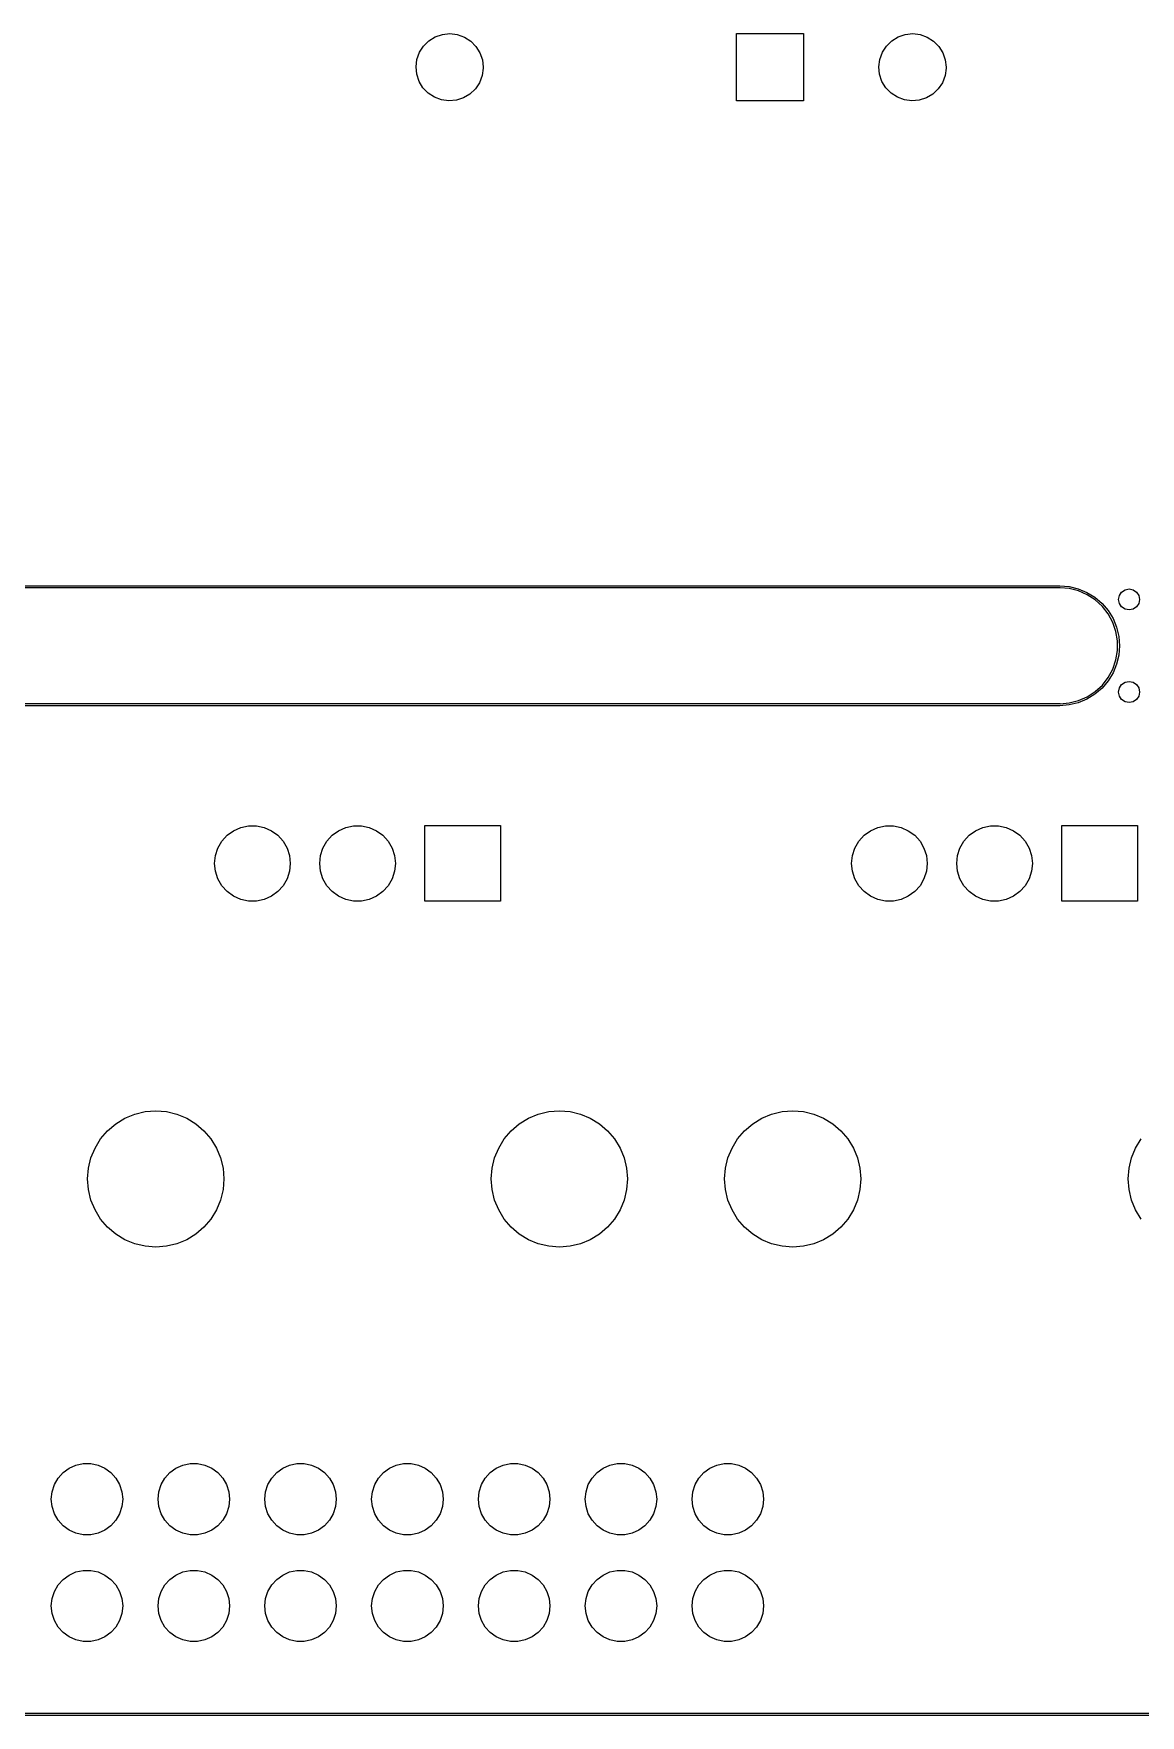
# Model space of a CAD drawing. Extents: x 0.3 to 11.5, y -8.2 to 3.2.
# Drawn here: x 5.429 to 6.465, y -4.433 to -2.859 of the extents above; entities that cross this region are included whole.
import ezdxf

# ---------------------------------------------------------------- set-up
doc = ezdxf.new("R2010")
doc.units = 0
doc.header["$MEASUREMENT"] = 0
doc.layers.add('BLACK', color=7, linetype='CONTINUOUS')

msp = doc.modelspace()

# ---------------------------------------------------------------- linework, layer by layer
at = {"layer": 'BLACK', "linetype": 'CONTINUOUS'}
for p, q in [((5.79892, -2.86613), (5.8049, -2.86245)), ((5.8049, -2.86245), (5.81155, -2.86018)), ((5.81155, -2.86018), (5.81853, -2.85945)), ((5.81853, -2.85945), (5.8255, -2.86028)), ((5.8255, -2.86028), (5.83212, -2.86264)), ((5.83212, -2.86264), (5.83805, -2.8664)), ((6.08681, -2.92244), (6.08681, -2.85945)), ((6.08681, -2.85945), (6.14981, -2.85945)), ((6.14981, -2.85945), (6.14981, -2.92244)), ((6.23238, -2.86613), (6.23837, -2.86245)), ((6.23837, -2.86245), (6.24501, -2.86018)), ((6.24501, -2.86018), (6.252, -2.85945)), ((6.252, -2.85945), (6.25897, -2.86028)), ((6.25897, -2.86028), (6.26558, -2.86264)), ((6.26558, -2.86264), (6.27151, -2.8664)), ((5.7877, -2.88354), (5.7901, -2.87694)), ((5.7901, -2.87694), (5.7939, -2.87104)), ((5.7939, -2.87104), (5.79892, -2.86613)), ((5.83805, -2.8664), (5.84299, -2.87138)), ((5.84299, -2.87138), (5.84672, -2.87734)), ((5.84672, -2.87734), (5.84902, -2.88397)), ((6.22116, -2.88354), (6.22356, -2.87694)), ((6.22356, -2.87694), (6.22737, -2.87104)), ((6.22737, -2.87104), (6.23238, -2.86613)), ((6.27151, -2.8664), (6.27646, -2.87138)), ((6.27646, -2.87138), (6.28018, -2.87734)), ((6.28018, -2.87734), (6.28249, -2.88397)), ((5.78682, -2.89051), (5.7877, -2.88354)), ((5.7875, -2.89749), (5.78682, -2.89051)), ((5.84979, -2.89182), (5.84882, -2.89878)), ((5.84902, -2.88397), (5.84981, -2.89094)), ((5.84981, -2.89094), (5.84979, -2.89182)), ((6.22028, -2.89051), (6.22116, -2.88354)), ((6.22097, -2.89749), (6.22028, -2.89051)), ((6.28326, -2.89182), (6.28228, -2.89878)), ((6.28249, -2.88397), (6.28327, -2.89094)), ((6.28327, -2.89094), (6.28326, -2.89182)), ((5.78972, -2.90416), (5.7875, -2.89749)), ((5.79336, -2.91016), (5.78972, -2.90416)), ((5.79823, -2.91521), (5.79336, -2.91016)), ((5.84244, -2.91119), (5.83735, -2.91603)), ((5.84632, -2.90534), (5.84244, -2.91119)), ((5.84882, -2.89878), (5.84632, -2.90534)), ((6.22318, -2.90416), (6.22097, -2.89749)), ((6.22682, -2.91016), (6.22318, -2.90416)), ((6.2317, -2.91521), (6.22682, -2.91016)), ((6.2759, -2.91119), (6.27082, -2.91603)), ((6.27979, -2.90534), (6.2759, -2.91119)), ((6.28228, -2.89878), (6.27979, -2.90534)), ((5.80411, -2.91906), (5.79823, -2.91521)), ((5.81069, -2.92151), (5.80411, -2.91906)), ((5.81765, -2.92243), (5.81069, -2.92151)), ((5.82464, -2.9218), (5.81765, -2.92243)), ((5.83132, -2.91963), (5.82464, -2.9218)), ((5.83735, -2.91603), (5.83132, -2.91963)), ((6.14981, -2.92244), (6.08681, -2.92244)), ((6.23757, -2.91906), (6.2317, -2.91521)), ((6.24416, -2.92151), (6.23757, -2.91906)), ((6.25112, -2.92243), (6.24416, -2.92151)), ((6.25811, -2.9218), (6.25112, -2.92243)), ((6.26479, -2.91963), (6.25811, -2.9218)), ((6.27082, -2.91603), (6.26479, -2.91963)), ((4.925, -3.37618), (6.38957, -3.37618)), ((6.38957, -3.37815), (4.925, -3.37815)), ((6.38957, -3.37618), (6.39835, -3.37687)), ((6.38994, -3.378), (6.38957, -3.37815)), ((6.39851, -3.3787), (6.38994, -3.378)), ((6.39835, -3.37687), (6.40691, -3.37893)), ((6.40721, -3.38091), (6.39851, -3.3787)), ((6.40691, -3.37893), (6.41504, -3.3823)), ((6.41542, -3.38451), (6.40721, -3.38091)), ((6.41504, -3.3823), (6.42255, -3.3869)), ((6.44544, -3.38521), (6.44757, -3.38202)), ((6.44757, -3.38202), (6.45076, -3.37988)), ((6.45076, -3.37988), (6.45453, -3.37913)), ((6.45453, -3.37913), (6.4583, -3.37988)), ((6.4583, -3.37988), (6.46149, -3.38202)), ((6.46149, -3.38202), (6.46362, -3.38521)), ((6.42293, -3.38942), (6.41542, -3.38451)), ((6.42255, -3.3869), (6.42924, -3.39261)), ((6.42953, -3.39549), (6.42293, -3.38942)), ((6.42924, -3.39261), (6.43496, -3.39931)), ((6.43505, -3.40257), (6.42953, -3.39549)), ((6.43496, -3.39931), (6.43956, -3.40681)), ((6.44469, -3.38898), (6.44544, -3.38521)), ((6.44544, -3.39274), (6.44469, -3.38898)), ((6.44757, -3.39594), (6.44544, -3.39274)), ((6.45076, -3.39807), (6.44757, -3.39594)), ((6.45453, -3.39882), (6.45076, -3.39807)), ((6.4583, -3.39807), (6.45453, -3.39882)), ((6.46149, -3.39594), (6.4583, -3.39807)), ((6.46362, -3.39274), (6.46149, -3.39594)), ((6.46362, -3.38521), (6.46437, -3.38898)), ((6.46437, -3.38898), (6.46362, -3.39274)), ((6.43932, -3.41046), (6.43505, -3.40257)), ((6.44223, -3.41895), (6.43932, -3.41046)), ((6.43956, -3.40681), (6.44293, -3.41495)), ((6.44293, -3.41495), (6.44498, -3.42351)), ((6.4437, -3.4278), (6.44223, -3.41895)), ((6.4437, -3.43677), (6.4437, -3.4278)), ((6.44498, -3.42351), (6.44567, -3.43228)), ((6.43932, -3.4541), (6.44223, -3.44562)), ((6.44223, -3.44562), (6.4437, -3.43677)), ((6.44498, -3.44106), (6.44293, -3.44962)), ((6.44567, -3.43228), (6.44498, -3.44106)), ((6.42953, -3.46907), (6.43505, -3.46199)), ((6.43956, -3.45775), (6.43496, -3.46526)), ((6.43505, -3.46199), (6.43932, -3.4541)), ((6.44293, -3.44962), (6.43956, -3.45775)), ((6.42255, -3.47767), (6.41504, -3.48227)), ((6.41542, -3.48006), (6.42293, -3.47515)), ((6.42924, -3.47195), (6.42255, -3.47767)), ((6.42293, -3.47515), (6.42953, -3.46907)), ((6.43496, -3.46526), (6.42924, -3.47195)), ((6.44469, -3.47559), (6.44544, -3.47182)), ((6.44544, -3.47936), (6.44469, -3.47559)), ((6.44544, -3.47182), (6.44757, -3.46863)), ((6.44757, -3.46863), (6.45076, -3.4665)), ((6.45076, -3.4665), (6.45453, -3.46575)), ((6.45453, -3.46575), (6.4583, -3.4665)), ((6.4583, -3.4665), (6.46149, -3.46863)), ((6.46149, -3.46863), (6.46362, -3.47182)), ((6.46362, -3.47182), (6.46437, -3.47559)), ((6.46437, -3.47559), (6.46362, -3.47936)), ((4.925, -3.48642), (6.38957, -3.48642)), ((6.38957, -3.48839), (4.925, -3.48839)), ((6.38957, -3.48642), (6.38994, -3.48657)), ((6.39835, -3.4877), (6.38957, -3.48839)), ((6.38994, -3.48657), (6.39851, -3.48586)), ((6.40691, -3.48564), (6.39835, -3.4877)), ((6.39851, -3.48586), (6.40721, -3.48366)), ((6.41504, -3.48227), (6.40691, -3.48564)), ((6.40721, -3.48366), (6.41542, -3.48006)), ((6.44757, -3.48255), (6.44544, -3.47936)), ((6.45076, -3.48468), (6.44757, -3.48255)), ((6.45453, -3.48543), (6.45076, -3.48468)), ((6.4583, -3.48468), (6.45453, -3.48543)), ((6.46149, -3.48255), (6.4583, -3.48468)), ((6.46362, -3.47936), (6.46149, -3.48255)), ((5.61595, -3.60534), (5.62272, -3.60232)), ((5.62272, -3.60232), (5.62996, -3.60078)), ((5.62996, -3.60078), (5.63737, -3.60078)), ((5.63737, -3.60078), (5.64461, -3.60232)), ((5.64461, -3.60232), (5.65138, -3.60534)), ((5.71437, -3.60534), (5.72114, -3.60232)), ((5.72114, -3.60232), (5.72839, -3.60078)), ((5.72839, -3.60078), (5.73579, -3.60078)), ((5.73579, -3.60078), (5.74304, -3.60232)), ((5.74304, -3.60232), (5.74981, -3.60534)), ((5.79508, -3.67146), (5.79508, -3.60059)), ((5.79508, -3.60059), (5.86595, -3.60059)), ((5.86595, -3.60059), (5.86595, -3.67146)), ((6.21241, -3.60534), (6.21917, -3.60232)), ((6.21917, -3.60232), (6.22642, -3.60078)), ((6.22642, -3.60078), (6.23383, -3.60078)), ((6.23383, -3.60078), (6.24107, -3.60232)), ((6.24107, -3.60232), (6.24784, -3.60534)), ((6.31083, -3.60534), (6.3176, -3.60232)), ((6.3176, -3.60232), (6.32484, -3.60078)), ((6.32484, -3.60078), (6.33225, -3.60078)), ((6.33225, -3.60078), (6.3395, -3.60232)), ((6.3395, -3.60232), (6.34626, -3.60534)), ((6.39154, -3.67146), (6.39154, -3.60059)), ((6.39154, -3.60059), (6.46241, -3.60059)), ((6.46241, -3.60059), (6.46241, -3.67146)), ((5.6013, -3.62161), (5.605, -3.6152)), ((5.605, -3.6152), (5.60996, -3.60969)), ((5.60996, -3.60969), (5.61595, -3.60534)), ((5.65138, -3.60534), (5.65737, -3.60969)), ((5.65737, -3.60969), (5.66233, -3.6152)), ((5.66233, -3.6152), (5.66604, -3.62161)), ((5.69972, -3.62161), (5.70342, -3.6152)), ((5.70342, -3.6152), (5.70838, -3.60969)), ((5.70838, -3.60969), (5.71437, -3.60534)), ((5.74981, -3.60534), (5.7558, -3.60969)), ((5.7558, -3.60969), (5.76076, -3.6152)), ((5.76076, -3.6152), (5.76446, -3.62161)), ((6.19775, -3.62161), (6.20146, -3.6152)), ((6.20146, -3.6152), (6.20641, -3.60969)), ((6.20641, -3.60969), (6.21241, -3.60534)), ((6.24784, -3.60534), (6.25383, -3.60969)), ((6.25383, -3.60969), (6.25879, -3.6152)), ((6.25879, -3.6152), (6.26249, -3.62161)), ((6.29618, -3.62161), (6.29988, -3.6152)), ((6.29988, -3.6152), (6.30484, -3.60969)), ((6.30484, -3.60969), (6.31083, -3.60534)), ((6.34626, -3.60534), (6.35226, -3.60969)), ((6.35226, -3.60969), (6.35721, -3.6152)), ((6.35721, -3.6152), (6.36092, -3.62161)), ((5.59823, -3.63602), (5.59901, -3.62866)), ((5.59901, -3.62866), (5.6013, -3.62161)), ((5.66604, -3.62161), (5.66832, -3.62866)), ((5.66832, -3.62866), (5.6691, -3.63602)), ((5.69666, -3.63602), (5.69743, -3.62866)), ((5.69743, -3.62866), (5.69972, -3.62161)), ((5.76446, -3.62161), (5.76675, -3.62866)), ((5.76675, -3.62866), (5.76752, -3.63602)), ((6.19469, -3.63602), (6.19546, -3.62866)), ((6.19546, -3.62866), (6.19775, -3.62161)), ((6.26249, -3.62161), (6.26478, -3.62866)), ((6.26478, -3.62866), (6.26556, -3.63602)), ((6.29311, -3.63602), (6.29389, -3.62866)), ((6.29389, -3.62866), (6.29618, -3.62161)), ((6.36092, -3.62161), (6.36321, -3.62866)), ((6.36321, -3.62866), (6.36398, -3.63602)), ((5.59901, -3.64339), (5.59823, -3.63602)), ((5.6013, -3.65044), (5.59901, -3.64339)), ((5.605, -3.65685), (5.6013, -3.65044)), ((5.66604, -3.65044), (5.66233, -3.65685)), ((5.66832, -3.64339), (5.66604, -3.65044)), ((5.6691, -3.63602), (5.66832, -3.64339)), ((5.69743, -3.64339), (5.69666, -3.63602)), ((5.69972, -3.65044), (5.69743, -3.64339)), ((5.70342, -3.65685), (5.69972, -3.65044)), ((5.76446, -3.65044), (5.76076, -3.65685)), ((5.76675, -3.64339), (5.76446, -3.65044)), ((5.76752, -3.63602), (5.76675, -3.64339)), ((6.19546, -3.64339), (6.19469, -3.63602)), ((6.19775, -3.65044), (6.19546, -3.64339)), ((6.20146, -3.65685), (6.19775, -3.65044)), ((6.26249, -3.65044), (6.25879, -3.65685)), ((6.26478, -3.64339), (6.26249, -3.65044)), ((6.26556, -3.63602), (6.26478, -3.64339)), ((6.29389, -3.64339), (6.29311, -3.63602)), ((6.29618, -3.65044), (6.29389, -3.64339)), ((6.29988, -3.65685), (6.29618, -3.65044)), ((6.36092, -3.65044), (6.35721, -3.65685)), ((6.36321, -3.64339), (6.36092, -3.65044)), ((6.36398, -3.63602), (6.36321, -3.64339)), ((5.60996, -3.66236), (5.605, -3.65685)), ((5.61595, -3.66671), (5.60996, -3.66236)), ((5.62272, -3.66972), (5.61595, -3.66671)), ((5.65138, -3.66671), (5.64461, -3.66972)), ((5.65737, -3.66236), (5.65138, -3.66671)), ((5.66233, -3.65685), (5.65737, -3.66236)), ((5.70838, -3.66236), (5.70342, -3.65685)), ((5.71437, -3.66671), (5.70838, -3.66236)), ((5.72114, -3.66972), (5.71437, -3.66671)), ((5.74981, -3.66671), (5.74304, -3.66972)), ((5.7558, -3.66236), (5.74981, -3.66671)), ((5.76076, -3.65685), (5.7558, -3.66236)), ((6.20641, -3.66236), (6.20146, -3.65685)), ((6.21241, -3.66671), (6.20641, -3.66236)), ((6.21917, -3.66972), (6.21241, -3.66671)), ((6.24784, -3.66671), (6.24107, -3.66972)), ((6.25383, -3.66236), (6.24784, -3.66671)), ((6.25879, -3.65685), (6.25383, -3.66236)), ((6.30484, -3.66236), (6.29988, -3.65685)), ((6.31083, -3.66671), (6.30484, -3.66236)), ((6.3176, -3.66972), (6.31083, -3.66671)), ((6.34626, -3.66671), (6.3395, -3.66972)), ((6.35226, -3.66236), (6.34626, -3.66671)), ((6.35721, -3.65685), (6.35226, -3.66236)), ((5.62996, -3.67126), (5.62272, -3.66972)), ((5.63737, -3.67126), (5.62996, -3.67126)), ((5.64461, -3.66972), (5.63737, -3.67126)), ((5.72839, -3.67126), (5.72114, -3.66972)), ((5.73579, -3.67126), (5.72839, -3.67126)), ((5.74304, -3.66972), (5.73579, -3.67126)), ((5.86595, -3.67146), (5.79508, -3.67146)), ((6.22642, -3.67126), (6.21917, -3.66972)), ((6.23383, -3.67126), (6.22642, -3.67126)), ((6.24107, -3.66972), (6.23383, -3.67126)), ((6.32484, -3.67126), (6.3176, -3.66972)), ((6.33225, -3.67126), (6.32484, -3.67126)), ((6.3395, -3.66972), (6.33225, -3.67126)), ((6.46241, -3.67146), (6.39154, -3.67146)), ((5.51416, -3.87447), (5.52341, -3.87064)), ((5.52341, -3.87064), (5.53314, -3.8683)), ((5.53314, -3.8683), (5.54311, -3.86752)), ((5.54311, -3.86752), (5.55309, -3.8683)), ((5.55309, -3.8683), (5.56282, -3.87064)), ((5.56282, -3.87064), (5.57207, -3.87447)), ((5.89211, -3.87447), (5.90136, -3.87064)), ((5.90136, -3.87064), (5.91109, -3.8683)), ((5.91109, -3.8683), (5.92107, -3.86752)), ((5.92107, -3.86752), (5.93104, -3.8683)), ((5.93104, -3.8683), (5.94078, -3.87064)), ((5.94078, -3.87064), (5.95002, -3.87447)), ((6.11062, -3.87447), (6.11986, -3.87064)), ((6.11986, -3.87064), (6.12959, -3.8683)), ((6.12959, -3.8683), (6.13957, -3.86752)), ((6.13957, -3.86752), (6.14955, -3.8683)), ((6.14955, -3.8683), (6.15928, -3.87064)), ((6.15928, -3.87064), (6.16853, -3.87447)), ((5.49152, -3.89381), (5.49802, -3.8862)), ((5.49802, -3.8862), (5.50563, -3.8797)), ((5.50563, -3.8797), (5.51416, -3.87447)), ((5.57207, -3.87447), (5.5806, -3.8797)), ((5.5806, -3.8797), (5.58821, -3.8862)), ((5.58821, -3.8862), (5.59471, -3.89381)), ((5.86947, -3.89381), (5.87597, -3.8862)), ((5.87597, -3.8862), (5.88358, -3.8797)), ((5.88358, -3.8797), (5.89211, -3.87447)), ((5.95002, -3.87447), (5.95856, -3.8797)), ((5.95856, -3.8797), (5.96617, -3.8862)), ((5.96617, -3.8862), (5.97267, -3.89381)), ((6.08797, -3.89381), (6.09447, -3.8862)), ((6.09447, -3.8862), (6.10208, -3.8797)), ((6.10208, -3.8797), (6.11062, -3.87447)), ((6.16853, -3.87447), (6.17706, -3.8797)), ((6.17706, -3.8797), (6.18467, -3.8862)), ((6.18467, -3.8862), (6.19117, -3.89381)), ((5.48246, -3.91159), (5.48629, -3.90234)), ((5.48629, -3.90234), (5.49152, -3.89381)), ((5.59471, -3.89381), (5.59994, -3.90234)), ((5.59994, -3.90234), (5.60377, -3.91159)), ((5.86041, -3.91159), (5.86424, -3.90234)), ((5.86424, -3.90234), (5.86947, -3.89381)), ((5.97267, -3.89381), (5.97789, -3.90234)), ((5.97789, -3.90234), (5.98172, -3.91159)), ((6.07891, -3.91159), (6.08274, -3.90234)), ((6.08274, -3.90234), (6.08797, -3.89381)), ((6.19117, -3.89381), (6.1964, -3.90234)), ((6.1964, -3.90234), (6.20023, -3.91159)), ((6.45687, -3.91159), (6.4607, -3.90234)), ((6.4607, -3.90234), (6.46592, -3.89381)), ((5.48012, -3.92132), (5.48246, -3.91159)), ((5.60377, -3.91159), (5.60611, -3.92132)), ((5.85807, -3.92132), (5.86041, -3.91159)), ((5.98172, -3.91159), (5.98406, -3.92132)), ((6.07658, -3.92132), (6.07891, -3.91159)), ((6.20023, -3.91159), (6.20257, -3.92132)), ((6.45453, -3.92132), (6.45687, -3.91159)), ((5.47933, -3.9313), (5.48012, -3.92132)), ((5.48012, -3.94128), (5.47933, -3.9313)), ((5.60611, -3.92132), (5.60689, -3.9313)), ((5.60689, -3.9313), (5.60611, -3.94128)), ((5.85729, -3.9313), (5.85807, -3.92132)), ((5.85807, -3.94128), (5.85729, -3.9313)), ((5.98406, -3.92132), (5.98485, -3.9313)), ((5.98485, -3.9313), (5.98406, -3.94128)), ((6.07579, -3.9313), (6.07658, -3.92132)), ((6.07658, -3.94128), (6.07579, -3.9313)), ((6.20257, -3.92132), (6.20335, -3.9313)), ((6.20335, -3.9313), (6.20257, -3.94128)), ((6.45374, -3.9313), (6.45453, -3.92132)), ((6.45453, -3.94128), (6.45374, -3.9313)), ((5.48246, -3.95101), (5.48012, -3.94128)), ((5.60611, -3.94128), (5.60377, -3.95101)), ((5.86041, -3.95101), (5.85807, -3.94128)), ((5.98406, -3.94128), (5.98172, -3.95101)), ((6.07891, -3.95101), (6.07658, -3.94128)), ((6.20257, -3.94128), (6.20023, -3.95101)), ((6.45687, -3.95101), (6.45453, -3.94128)), ((5.48629, -3.96025), (5.48246, -3.95101)), ((5.49152, -3.96879), (5.48629, -3.96025)), ((5.59994, -3.96025), (5.59471, -3.96879)), ((5.60377, -3.95101), (5.59994, -3.96025)), ((5.86424, -3.96025), (5.86041, -3.95101)), ((5.86947, -3.96879), (5.86424, -3.96025)), ((5.97789, -3.96025), (5.97267, -3.96879)), ((5.98172, -3.95101), (5.97789, -3.96025)), ((6.08274, -3.96025), (6.07891, -3.95101)), ((6.08797, -3.96879), (6.08274, -3.96025)), ((6.1964, -3.96025), (6.19117, -3.96879)), ((6.20023, -3.95101), (6.1964, -3.96025)), ((6.4607, -3.96025), (6.45687, -3.95101)), ((6.46592, -3.96879), (6.4607, -3.96025)), ((5.49802, -3.9764), (5.49152, -3.96879)), ((5.50563, -3.9829), (5.49802, -3.9764)), ((5.58821, -3.9764), (5.5806, -3.9829)), ((5.59471, -3.96879), (5.58821, -3.9764)), ((5.87597, -3.9764), (5.86947, -3.96879)), ((5.88358, -3.9829), (5.87597, -3.9764)), ((5.96617, -3.9764), (5.95856, -3.9829)), ((5.97267, -3.96879), (5.96617, -3.9764)), ((6.09447, -3.9764), (6.08797, -3.96879)), ((6.10208, -3.9829), (6.09447, -3.9764)), ((6.18467, -3.9764), (6.17706, -3.9829)), ((6.19117, -3.96879), (6.18467, -3.9764)), ((5.51416, -3.98813), (5.50563, -3.9829)), ((5.52341, -3.99196), (5.51416, -3.98813)), ((5.53314, -3.99429), (5.52341, -3.99196)), ((5.54311, -3.99508), (5.53314, -3.99429)), ((5.55309, -3.99429), (5.54311, -3.99508)), ((5.56282, -3.99196), (5.55309, -3.99429)), ((5.57207, -3.98813), (5.56282, -3.99196)), ((5.5806, -3.9829), (5.57207, -3.98813)), ((5.89211, -3.98813), (5.88358, -3.9829)), ((5.90136, -3.99196), (5.89211, -3.98813)), ((5.91109, -3.99429), (5.90136, -3.99196)), ((5.92107, -3.99508), (5.91109, -3.99429)), ((5.93104, -3.99429), (5.92107, -3.99508)), ((5.94078, -3.99196), (5.93104, -3.99429)), ((5.95002, -3.98813), (5.94078, -3.99196)), ((5.95856, -3.9829), (5.95002, -3.98813)), ((6.11062, -3.98813), (6.10208, -3.9829)), ((6.11986, -3.99196), (6.11062, -3.98813)), ((6.12959, -3.99429), (6.11986, -3.99196)), ((6.13957, -3.99508), (6.12959, -3.99429)), ((6.14955, -3.99429), (6.13957, -3.99508)), ((6.15928, -3.99196), (6.14955, -3.99429)), ((6.16853, -3.98813), (6.15928, -3.99196)), ((6.17706, -3.9829), (6.16853, -3.98813)), ((5.45635, -4.20604), (5.46201, -4.20192)), ((5.46201, -4.20192), (5.4684, -4.19908)), ((5.4684, -4.19908), (5.47525, -4.19762)), ((5.47525, -4.19762), (5.48224, -4.19762)), ((5.48224, -4.19762), (5.48909, -4.19908)), ((5.48909, -4.19908), (5.49548, -4.20192)), ((5.49548, -4.20192), (5.50114, -4.20604)), ((5.55635, -4.20604), (5.56201, -4.20192)), ((5.56201, -4.20192), (5.5684, -4.19908)), ((5.5684, -4.19908), (5.57525, -4.19762)), ((5.57525, -4.19762), (5.58224, -4.19762)), ((5.58224, -4.19762), (5.58909, -4.19908)), ((5.58909, -4.19908), (5.59548, -4.20192)), ((5.59548, -4.20192), (5.60114, -4.20604)), ((5.65635, -4.20604), (5.66201, -4.20192)), ((5.66201, -4.20192), (5.6684, -4.19908)), ((5.6684, -4.19908), (5.67525, -4.19762)), ((5.67525, -4.19762), (5.68224, -4.19762)), ((5.68224, -4.19762), (5.68909, -4.19908)), ((5.68909, -4.19908), (5.69548, -4.20192)), ((5.69548, -4.20192), (5.70114, -4.20604)), ((5.75635, -4.20604), (5.76201, -4.20192)), ((5.76201, -4.20192), (5.7684, -4.19908)), ((5.7684, -4.19908), (5.77525, -4.19762)), ((5.77525, -4.19762), (5.78224, -4.19762)), ((5.78224, -4.19762), (5.78909, -4.19908)), ((5.78909, -4.19908), (5.79548, -4.20192)), ((5.79548, -4.20192), (5.80114, -4.20604)), ((5.85635, -4.20604), (5.86201, -4.20192)), ((5.86201, -4.20192), (5.8684, -4.19908)), ((5.8684, -4.19908), (5.87525, -4.19762)), ((5.87525, -4.19762), (5.88224, -4.19762)), ((5.88224, -4.19762), (5.88909, -4.19908)), ((5.88909, -4.19908), (5.89548, -4.20192)), ((5.89548, -4.20192), (5.90114, -4.20604)), ((5.95635, -4.20604), (5.96201, -4.20192)), ((5.96201, -4.20192), (5.9684, -4.19908)), ((5.9684, -4.19908), (5.97525, -4.19762)), ((5.97525, -4.19762), (5.98224, -4.19762)), ((5.98224, -4.19762), (5.98909, -4.19908)), ((5.98909, -4.19908), (5.99548, -4.20192)), ((5.99548, -4.20192), (6.00114, -4.20604)), ((6.05635, -4.20604), (6.06201, -4.20192)), ((6.06201, -4.20192), (6.0684, -4.19908)), ((6.0684, -4.19908), (6.07525, -4.19762)), ((6.07525, -4.19762), (6.08224, -4.19762)), ((6.08224, -4.19762), (6.08909, -4.19908)), ((6.08909, -4.19908), (6.09548, -4.20192)), ((6.09548, -4.20192), (6.10114, -4.20604)), ((5.44601, -4.22395), (5.44817, -4.21729)), ((5.44817, -4.21729), (5.45167, -4.21124)), ((5.45167, -4.21124), (5.45635, -4.20604)), ((5.50114, -4.20604), (5.50582, -4.21124)), ((5.50582, -4.21124), (5.50932, -4.21729)), ((5.50932, -4.21729), (5.51148, -4.22395)), ((5.54601, -4.22395), (5.54817, -4.21729)), ((5.54817, -4.21729), (5.55167, -4.21124)), ((5.55167, -4.21124), (5.55635, -4.20604)), ((5.60114, -4.20604), (5.60582, -4.21124)), ((5.60582, -4.21124), (5.60932, -4.21729)), ((5.60932, -4.21729), (5.61148, -4.22395)), ((5.64601, -4.22395), (5.64817, -4.21729)), ((5.64817, -4.21729), (5.65167, -4.21124)), ((5.65167, -4.21124), (5.65635, -4.20604)), ((5.70114, -4.20604), (5.70582, -4.21124)), ((5.70582, -4.21124), (5.70932, -4.21729)), ((5.70932, -4.21729), (5.71148, -4.22395)), ((5.74601, -4.22395), (5.74817, -4.21729)), ((5.74817, -4.21729), (5.75167, -4.21124)), ((5.75167, -4.21124), (5.75635, -4.20604)), ((5.80114, -4.20604), (5.80582, -4.21124)), ((5.80582, -4.21124), (5.80932, -4.21729)), ((5.80932, -4.21729), (5.81148, -4.22395)), ((5.84601, -4.22395), (5.84817, -4.21729)), ((5.84817, -4.21729), (5.85167, -4.21124)), ((5.85167, -4.21124), (5.85635, -4.20604)), ((5.90114, -4.20604), (5.90582, -4.21124)), ((5.90582, -4.21124), (5.90932, -4.21729)), ((5.90932, -4.21729), (5.91148, -4.22395)), ((5.94601, -4.22395), (5.94817, -4.21729)), ((5.94817, -4.21729), (5.95167, -4.21124)), ((5.95167, -4.21124), (5.95635, -4.20604)), ((6.00114, -4.20604), (6.00582, -4.21124)), ((6.00582, -4.21124), (6.00932, -4.21729)), ((6.00932, -4.21729), (6.01148, -4.22395)), ((6.04601, -4.22395), (6.04817, -4.21729)), ((6.04817, -4.21729), (6.05167, -4.21124)), ((6.05167, -4.21124), (6.05635, -4.20604)), ((6.10114, -4.20604), (6.10582, -4.21124)), ((6.10582, -4.21124), (6.10932, -4.21729)), ((6.10932, -4.21729), (6.11148, -4.22395)), ((5.44528, -4.23091), (5.44601, -4.22395)), ((5.44601, -4.23786), (5.44528, -4.23091)), ((5.51148, -4.22395), (5.51221, -4.23091)), ((5.51221, -4.23091), (5.51148, -4.23786)), ((5.54528, -4.23091), (5.54601, -4.22395)), ((5.54601, -4.23786), (5.54528, -4.23091)), ((5.61148, -4.22395), (5.61221, -4.23091)), ((5.61221, -4.23091), (5.61148, -4.23786)), ((5.64528, -4.23091), (5.64601, -4.22395)), ((5.64601, -4.23786), (5.64528, -4.23091)), ((5.71148, -4.22395), (5.71221, -4.23091)), ((5.71221, -4.23091), (5.71148, -4.23786)), ((5.74528, -4.23091), (5.74601, -4.22395)), ((5.74601, -4.23786), (5.74528, -4.23091)), ((5.81148, -4.22395), (5.81221, -4.23091)), ((5.81221, -4.23091), (5.81148, -4.23786)), ((5.84528, -4.23091), (5.84601, -4.22395)), ((5.84601, -4.23786), (5.84528, -4.23091)), ((5.91148, -4.22395), (5.91221, -4.23091)), ((5.91221, -4.23091), (5.91148, -4.23786)), ((5.94528, -4.23091), (5.94601, -4.22395)), ((5.94601, -4.23786), (5.94528, -4.23091)), ((6.01148, -4.22395), (6.01221, -4.23091)), ((6.01221, -4.23091), (6.01148, -4.23786)), ((6.04528, -4.23091), (6.04601, -4.22395)), ((6.04601, -4.23786), (6.04528, -4.23091)), ((6.11148, -4.22395), (6.11221, -4.23091)), ((6.11221, -4.23091), (6.11148, -4.23786)), ((5.44817, -4.24452), (5.44601, -4.23786)), ((5.45167, -4.25058), (5.44817, -4.24452)), ((5.50932, -4.24452), (5.50582, -4.25058)), ((5.51148, -4.23786), (5.50932, -4.24452)), ((5.54817, -4.24452), (5.54601, -4.23786)), ((5.55167, -4.25058), (5.54817, -4.24452)), ((5.60932, -4.24452), (5.60582, -4.25058)), ((5.61148, -4.23786), (5.60932, -4.24452)), ((5.64817, -4.24452), (5.64601, -4.23786)), ((5.65167, -4.25058), (5.64817, -4.24452)), ((5.70932, -4.24452), (5.70582, -4.25058)), ((5.71148, -4.23786), (5.70932, -4.24452)), ((5.74817, -4.24452), (5.74601, -4.23786)), ((5.75167, -4.25058), (5.74817, -4.24452)), ((5.80932, -4.24452), (5.80582, -4.25058)), ((5.81148, -4.23786), (5.80932, -4.24452)), ((5.84817, -4.24452), (5.84601, -4.23786)), ((5.85167, -4.25058), (5.84817, -4.24452)), ((5.90932, -4.24452), (5.90582, -4.25058)), ((5.91148, -4.23786), (5.90932, -4.24452)), ((5.94817, -4.24452), (5.94601, -4.23786)), ((5.95167, -4.25058), (5.94817, -4.24452)), ((6.00932, -4.24452), (6.00582, -4.25058)), ((6.01148, -4.23786), (6.00932, -4.24452)), ((6.04817, -4.24452), (6.04601, -4.23786)), ((6.05167, -4.25058), (6.04817, -4.24452)), ((6.10932, -4.24452), (6.10582, -4.25058)), ((6.11148, -4.23786), (6.10932, -4.24452)), ((5.45635, -4.25577), (5.45167, -4.25058)), ((5.46201, -4.25989), (5.45635, -4.25577)), ((5.4684, -4.26273), (5.46201, -4.25989)), ((5.47525, -4.26419), (5.4684, -4.26273)), ((5.48224, -4.26419), (5.47525, -4.26419)), ((5.48909, -4.26273), (5.48224, -4.26419)), ((5.49548, -4.25989), (5.48909, -4.26273)), ((5.50114, -4.25577), (5.49548, -4.25989)), ((5.50582, -4.25058), (5.50114, -4.25577)), ((5.55635, -4.25577), (5.55167, -4.25058)), ((5.56201, -4.25989), (5.55635, -4.25577)), ((5.5684, -4.26273), (5.56201, -4.25989)), ((5.57525, -4.26419), (5.5684, -4.26273)), ((5.58224, -4.26419), (5.57525, -4.26419)), ((5.58909, -4.26273), (5.58224, -4.26419)), ((5.59548, -4.25989), (5.58909, -4.26273)), ((5.60114, -4.25577), (5.59548, -4.25989)), ((5.60582, -4.25058), (5.60114, -4.25577)), ((5.65635, -4.25577), (5.65167, -4.25058)), ((5.66201, -4.25989), (5.65635, -4.25577)), ((5.6684, -4.26273), (5.66201, -4.25989)), ((5.67525, -4.26419), (5.6684, -4.26273)), ((5.68224, -4.26419), (5.67525, -4.26419)), ((5.68909, -4.26273), (5.68224, -4.26419)), ((5.69548, -4.25989), (5.68909, -4.26273)), ((5.70114, -4.25577), (5.69548, -4.25989)), ((5.70582, -4.25058), (5.70114, -4.25577)), ((5.75635, -4.25577), (5.75167, -4.25058)), ((5.76201, -4.25989), (5.75635, -4.25577)), ((5.7684, -4.26273), (5.76201, -4.25989)), ((5.77525, -4.26419), (5.7684, -4.26273)), ((5.78224, -4.26419), (5.77525, -4.26419)), ((5.78909, -4.26273), (5.78224, -4.26419)), ((5.79548, -4.25989), (5.78909, -4.26273)), ((5.80114, -4.25577), (5.79548, -4.25989)), ((5.80582, -4.25058), (5.80114, -4.25577)), ((5.85635, -4.25577), (5.85167, -4.25058)), ((5.86201, -4.25989), (5.85635, -4.25577)), ((5.8684, -4.26273), (5.86201, -4.25989)), ((5.87525, -4.26419), (5.8684, -4.26273)), ((5.88224, -4.26419), (5.87525, -4.26419)), ((5.88909, -4.26273), (5.88224, -4.26419)), ((5.89548, -4.25989), (5.88909, -4.26273)), ((5.90114, -4.25577), (5.89548, -4.25989)), ((5.90582, -4.25058), (5.90114, -4.25577)), ((5.95635, -4.25577), (5.95167, -4.25058)), ((5.96201, -4.25989), (5.95635, -4.25577)), ((5.9684, -4.26273), (5.96201, -4.25989)), ((5.97525, -4.26419), (5.9684, -4.26273)), ((5.98224, -4.26419), (5.97525, -4.26419)), ((5.98909, -4.26273), (5.98224, -4.26419)), ((5.99548, -4.25989), (5.98909, -4.26273)), ((6.00114, -4.25577), (5.99548, -4.25989)), ((6.00582, -4.25058), (6.00114, -4.25577)), ((6.05635, -4.25577), (6.05167, -4.25058)), ((6.06201, -4.25989), (6.05635, -4.25577)), ((6.0684, -4.26273), (6.06201, -4.25989)), ((6.07525, -4.26419), (6.0684, -4.26273)), ((6.08224, -4.26419), (6.07525, -4.26419)), ((6.08909, -4.26273), (6.08224, -4.26419)), ((6.09548, -4.25989), (6.08909, -4.26273)), ((6.10114, -4.25577), (6.09548, -4.25989)), ((6.10582, -4.25058), (6.10114, -4.25577)), ((5.44817, -4.31729), (5.45167, -4.31124)), ((5.45167, -4.31124), (5.45635, -4.30604)), ((5.45635, -4.30604), (5.46201, -4.30192)), ((5.46201, -4.30192), (5.4684, -4.29908)), ((5.4684, -4.29908), (5.47525, -4.29762)), ((5.47525, -4.29762), (5.48224, -4.29762)), ((5.48224, -4.29762), (5.48909, -4.29908)), ((5.48909, -4.29908), (5.49548, -4.30192)), ((5.49548, -4.30192), (5.50114, -4.30604)), ((5.50114, -4.30604), (5.50582, -4.31124)), ((5.50582, -4.31124), (5.50932, -4.31729)), ((5.54817, -4.31729), (5.55167, -4.31124)), ((5.55167, -4.31124), (5.55635, -4.30604)), ((5.55635, -4.30604), (5.56201, -4.30192)), ((5.56201, -4.30192), (5.5684, -4.29908)), ((5.5684, -4.29908), (5.57525, -4.29762)), ((5.57525, -4.29762), (5.58224, -4.29762)), ((5.58224, -4.29762), (5.58909, -4.29908)), ((5.58909, -4.29908), (5.59548, -4.30192)), ((5.59548, -4.30192), (5.60114, -4.30604)), ((5.60114, -4.30604), (5.60582, -4.31124)), ((5.60582, -4.31124), (5.60932, -4.31729)), ((5.64817, -4.31729), (5.65167, -4.31124)), ((5.65167, -4.31124), (5.65635, -4.30604)), ((5.65635, -4.30604), (5.66201, -4.30192)), ((5.66201, -4.30192), (5.6684, -4.29908)), ((5.6684, -4.29908), (5.67525, -4.29762)), ((5.67525, -4.29762), (5.68224, -4.29762)), ((5.68224, -4.29762), (5.68909, -4.29908)), ((5.68909, -4.29908), (5.69548, -4.30192)), ((5.69548, -4.30192), (5.70114, -4.30604)), ((5.70114, -4.30604), (5.70582, -4.31124)), ((5.70582, -4.31124), (5.70932, -4.31729)), ((5.74817, -4.31729), (5.75167, -4.31124)), ((5.75167, -4.31124), (5.75635, -4.30604)), ((5.75635, -4.30604), (5.76201, -4.30192)), ((5.76201, -4.30192), (5.7684, -4.29908)), ((5.7684, -4.29908), (5.77525, -4.29762)), ((5.77525, -4.29762), (5.78224, -4.29762)), ((5.78224, -4.29762), (5.78909, -4.29908)), ((5.78909, -4.29908), (5.79548, -4.30192)), ((5.79548, -4.30192), (5.80114, -4.30604)), ((5.80114, -4.30604), (5.80582, -4.31124)), ((5.80582, -4.31124), (5.80932, -4.31729)), ((5.84817, -4.31729), (5.85167, -4.31124)), ((5.85167, -4.31124), (5.85635, -4.30604)), ((5.85635, -4.30604), (5.86201, -4.30192)), ((5.86201, -4.30192), (5.8684, -4.29908)), ((5.8684, -4.29908), (5.87525, -4.29762)), ((5.87525, -4.29762), (5.88224, -4.29762)), ((5.88224, -4.29762), (5.88909, -4.29908)), ((5.88909, -4.29908), (5.89548, -4.30192)), ((5.89548, -4.30192), (5.90114, -4.30604)), ((5.90114, -4.30604), (5.90582, -4.31124)), ((5.90582, -4.31124), (5.90932, -4.31729)), ((5.94817, -4.31729), (5.95167, -4.31124)), ((5.95167, -4.31124), (5.95635, -4.30604)), ((5.95635, -4.30604), (5.96201, -4.30192)), ((5.96201, -4.30192), (5.9684, -4.29908)), ((5.9684, -4.29908), (5.97525, -4.29762)), ((5.97525, -4.29762), (5.98224, -4.29762)), ((5.98224, -4.29762), (5.98909, -4.29908)), ((5.98909, -4.29908), (5.99548, -4.30192)), ((5.99548, -4.30192), (6.00114, -4.30604)), ((6.00114, -4.30604), (6.00582, -4.31124)), ((6.00582, -4.31124), (6.00932, -4.31729)), ((6.04817, -4.31729), (6.05167, -4.31124)), ((6.05167, -4.31124), (6.05635, -4.30604)), ((6.05635, -4.30604), (6.06201, -4.30192)), ((6.06201, -4.30192), (6.0684, -4.29908)), ((6.0684, -4.29908), (6.07525, -4.29762)), ((6.07525, -4.29762), (6.08224, -4.29762)), ((6.08224, -4.29762), (6.08909, -4.29908)), ((6.08909, -4.29908), (6.09548, -4.30192)), ((6.09548, -4.30192), (6.10114, -4.30604)), ((6.10114, -4.30604), (6.10582, -4.31124)), ((6.10582, -4.31124), (6.10932, -4.31729)), ((5.44528, -4.33091), (5.44601, -4.32395)), ((5.44601, -4.32395), (5.44817, -4.31729)), ((5.50932, -4.31729), (5.51148, -4.32395)), ((5.51148, -4.32395), (5.51221, -4.33091)), ((5.54528, -4.33091), (5.54601, -4.32395)), ((5.54601, -4.32395), (5.54817, -4.31729)), ((5.60932, -4.31729), (5.61148, -4.32395)), ((5.61148, -4.32395), (5.61221, -4.33091)), ((5.64528, -4.33091), (5.64601, -4.32395)), ((5.64601, -4.32395), (5.64817, -4.31729)), ((5.70932, -4.31729), (5.71148, -4.32395)), ((5.71148, -4.32395), (5.71221, -4.33091)), ((5.74528, -4.33091), (5.74601, -4.32395)), ((5.74601, -4.32395), (5.74817, -4.31729)), ((5.80932, -4.31729), (5.81148, -4.32395)), ((5.81148, -4.32395), (5.81221, -4.33091)), ((5.84528, -4.33091), (5.84601, -4.32395)), ((5.84601, -4.32395), (5.84817, -4.31729)), ((5.90932, -4.31729), (5.91148, -4.32395)), ((5.91148, -4.32395), (5.91221, -4.33091)), ((5.94528, -4.33091), (5.94601, -4.32395)), ((5.94601, -4.32395), (5.94817, -4.31729)), ((6.00932, -4.31729), (6.01148, -4.32395)), ((6.01148, -4.32395), (6.01221, -4.33091)), ((6.04528, -4.33091), (6.04601, -4.32395)), ((6.04601, -4.32395), (6.04817, -4.31729)), ((6.10932, -4.31729), (6.11148, -4.32395)), ((6.11148, -4.32395), (6.11221, -4.33091)), ((5.44601, -4.33786), (5.44528, -4.33091)), ((5.44817, -4.34452), (5.44601, -4.33786)), ((5.51148, -4.33786), (5.50932, -4.34452)), ((5.51221, -4.33091), (5.51148, -4.33786)), ((5.54601, -4.33786), (5.54528, -4.33091)), ((5.54817, -4.34452), (5.54601, -4.33786)), ((5.61148, -4.33786), (5.60932, -4.34452)), ((5.61221, -4.33091), (5.61148, -4.33786)), ((5.64601, -4.33786), (5.64528, -4.33091)), ((5.64817, -4.34452), (5.64601, -4.33786)), ((5.71148, -4.33786), (5.70932, -4.34452)), ((5.71221, -4.33091), (5.71148, -4.33786)), ((5.74601, -4.33786), (5.74528, -4.33091)), ((5.74817, -4.34452), (5.74601, -4.33786)), ((5.81148, -4.33786), (5.80932, -4.34452)), ((5.81221, -4.33091), (5.81148, -4.33786)), ((5.84601, -4.33786), (5.84528, -4.33091)), ((5.84817, -4.34452), (5.84601, -4.33786)), ((5.91148, -4.33786), (5.90932, -4.34452)), ((5.91221, -4.33091), (5.91148, -4.33786)), ((5.94601, -4.33786), (5.94528, -4.33091)), ((5.94817, -4.34452), (5.94601, -4.33786)), ((6.01148, -4.33786), (6.00932, -4.34452)), ((6.01221, -4.33091), (6.01148, -4.33786)), ((6.04601, -4.33786), (6.04528, -4.33091)), ((6.04817, -4.34452), (6.04601, -4.33786)), ((6.11148, -4.33786), (6.10932, -4.34452)), ((6.11221, -4.33091), (6.11148, -4.33786)), ((5.45167, -4.35058), (5.44817, -4.34452)), ((5.45635, -4.35577), (5.45167, -4.35058)), ((5.46201, -4.35989), (5.45635, -4.35577)), ((5.50114, -4.35577), (5.49548, -4.35989)), ((5.50582, -4.35058), (5.50114, -4.35577)), ((5.50932, -4.34452), (5.50582, -4.35058)), ((5.55167, -4.35058), (5.54817, -4.34452)), ((5.55635, -4.35577), (5.55167, -4.35058)), ((5.56201, -4.35989), (5.55635, -4.35577)), ((5.60114, -4.35577), (5.59548, -4.35989)), ((5.60582, -4.35058), (5.60114, -4.35577)), ((5.60932, -4.34452), (5.60582, -4.35058)), ((5.65167, -4.35058), (5.64817, -4.34452)), ((5.65635, -4.35577), (5.65167, -4.35058)), ((5.66201, -4.35989), (5.65635, -4.35577)), ((5.70114, -4.35577), (5.69548, -4.35989)), ((5.70582, -4.35058), (5.70114, -4.35577)), ((5.70932, -4.34452), (5.70582, -4.35058)), ((5.75167, -4.35058), (5.74817, -4.34452)), ((5.75635, -4.35577), (5.75167, -4.35058)), ((5.76201, -4.35989), (5.75635, -4.35577)), ((5.80114, -4.35577), (5.79548, -4.35989)), ((5.80582, -4.35058), (5.80114, -4.35577)), ((5.80932, -4.34452), (5.80582, -4.35058)), ((5.85167, -4.35058), (5.84817, -4.34452)), ((5.85635, -4.35577), (5.85167, -4.35058)), ((5.86201, -4.35989), (5.85635, -4.35577)), ((5.90114, -4.35577), (5.89548, -4.35989)), ((5.90582, -4.35058), (5.90114, -4.35577)), ((5.90932, -4.34452), (5.90582, -4.35058)), ((5.95167, -4.35058), (5.94817, -4.34452)), ((5.95635, -4.35577), (5.95167, -4.35058)), ((5.96201, -4.35989), (5.95635, -4.35577)), ((6.00114, -4.35577), (5.99548, -4.35989)), ((6.00582, -4.35058), (6.00114, -4.35577)), ((6.00932, -4.34452), (6.00582, -4.35058)), ((6.05167, -4.35058), (6.04817, -4.34452)), ((6.05635, -4.35577), (6.05167, -4.35058)), ((6.06201, -4.35989), (6.05635, -4.35577)), ((6.10114, -4.35577), (6.09548, -4.35989)), ((6.10582, -4.35058), (6.10114, -4.35577)), ((6.10932, -4.34452), (6.10582, -4.35058)), ((5.4684, -4.36273), (5.46201, -4.35989)), ((5.47525, -4.36419), (5.4684, -4.36273)), ((5.48224, -4.36419), (5.47525, -4.36419)), ((5.48909, -4.36273), (5.48224, -4.36419)), ((5.49548, -4.35989), (5.48909, -4.36273)), ((5.5684, -4.36273), (5.56201, -4.35989)), ((5.57525, -4.36419), (5.5684, -4.36273)), ((5.58224, -4.36419), (5.57525, -4.36419)), ((5.58909, -4.36273), (5.58224, -4.36419)), ((5.59548, -4.35989), (5.58909, -4.36273)), ((5.6684, -4.36273), (5.66201, -4.35989)), ((5.67525, -4.36419), (5.6684, -4.36273)), ((5.68224, -4.36419), (5.67525, -4.36419)), ((5.68909, -4.36273), (5.68224, -4.36419)), ((5.69548, -4.35989), (5.68909, -4.36273)), ((5.7684, -4.36273), (5.76201, -4.35989)), ((5.77525, -4.36419), (5.7684, -4.36273)), ((5.78224, -4.36419), (5.77525, -4.36419)), ((5.78909, -4.36273), (5.78224, -4.36419)), ((5.79548, -4.35989), (5.78909, -4.36273)), ((5.8684, -4.36273), (5.86201, -4.35989)), ((5.87525, -4.36419), (5.8684, -4.36273)), ((5.88224, -4.36419), (5.87525, -4.36419)), ((5.88909, -4.36273), (5.88224, -4.36419)), ((5.89548, -4.35989), (5.88909, -4.36273)), ((5.9684, -4.36273), (5.96201, -4.35989)), ((5.97525, -4.36419), (5.9684, -4.36273)), ((5.98224, -4.36419), (5.97525, -4.36419)), ((5.98909, -4.36273), (5.98224, -4.36419)), ((5.99548, -4.35989), (5.98909, -4.36273)), ((6.0684, -4.36273), (6.06201, -4.35989)), ((6.07525, -4.36419), (6.0684, -4.36273)), ((6.08224, -4.36419), (6.07525, -4.36419)), ((6.08909, -4.36273), (6.08224, -4.36419)), ((6.09548, -4.35989), (6.08909, -4.36273)), ((6.83052, -4.43327), (1.06674, -4.43327)), ((1.06772, -4.4313), (6.82953, -4.4313))]:
    msp.add_line(p, q, dxfattribs=at)

doc.saveas('drawing.dxf')
